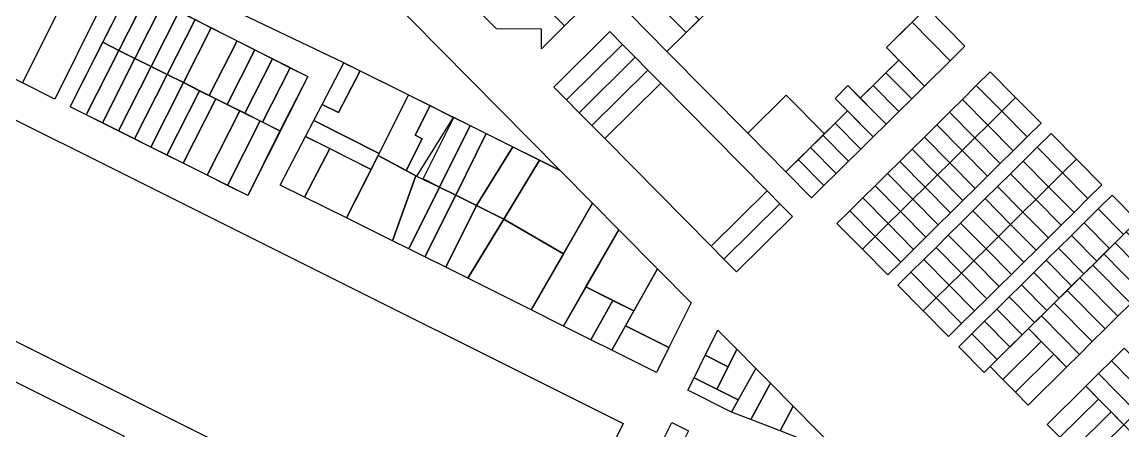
# Model space of a CAD drawing. Header units: metres. Extents: x 5590187 to 5598444, y 6961268 to 6971080.
# Drawn here: x 5594526 to 5595136, y 6967770 to 6967997 of the extents above; entities that cross this region are included whole.
import ezdxf

# ---------------------------------------------------------------- set-up
doc = ezdxf.new("R2010")
doc.units = ezdxf.units.M
doc.layers.add('zz_catastro_fontana', color=7, linetype='Continuous')

msp = doc.modelspace()

# ---------------------------------------------------------------- linework, layer by layer
at = {"layer": 'zz_catastro_fontana'}
for points in [[(5594352.31, 6968200.54), (5594431.38, 6968161.23), (5594724.85, 6968015.34), (5594824.45, 6967914.61), (5594704.65, 6967974.26), (5594445.33, 6968097.97), (5594314.61, 6968163.25), (5594352.31, 6968200.54)], [(5594236.15, 6968085.66), (5594859.43, 6967774.53), (5594810.37, 6967676.25), (5594153.65, 6968004.08), (5594236.15, 6968085.66)], [(5595027.59, 6968004.8), (5595005.23, 6967982.69), (5595012.09, 6967975.76), (5594990.75, 6967954.66), (5594983.9, 6967961.59), (5594976.79, 6967954.56), (5594983.64, 6967947.63), (5594970.85, 6967934.97), (5594949.75, 6967956.3), (5594928.42, 6967935.21), (5594883.59, 6967980.54), (5594894.26, 6967991.08), (5594922.7, 6968019.21), (5594901.61, 6968040.54), (5594947.43, 6968085.86), (5595027.59, 6968004.8)], [(5594555.24, 6968043.09), (5594541.84, 6968016.25), (5594550.79, 6968011.78), (5594526.46, 6967963.06), (5594488.32, 6967982.1), (5594526.05, 6968057.66), (5594555.24, 6968043.09)], [(5594826.82, 6967994.71), (5594814.02, 6967982.05), (5594814.08, 6967992.91), (5594789.07, 6967993.05), (5594778.15, 6968004.1), (5594815.26, 6968040.81), (5594831.3, 6968024.59), (5594814.09, 6968007.58), (5594826.82, 6967994.71)], [(5594844.02, 6968011.72), (5594826.82, 6967994.71), (5594814.09, 6968007.58), (5594831.3, 6968024.59), (5594844.02, 6968011.72)], [(5594873.16, 6968012.42), (5594880.27, 6968019.45), (5594901.37, 6967998.12), (5594894.26, 6967991.08), (5594873.16, 6968012.42)], [(5594526.46, 6967963.06), (5594550.79, 6968011.78), (5594568.68, 6968002.85), (5594544.35, 6967954.12), (5594526.46, 6967963.06)], [(5594586.51, 6968016.3), (5594684.63, 6967966.57), (5594651.29, 6967900.79), (5594552.87, 6967949.92), (5594586.51, 6968016.3)], [(5594570.95, 6967985.6), (5594586.51, 6968016.3), (5594595.43, 6968011.78), (5594579.9, 6967981.13), (5594570.95, 6967985.6)], [(5594579.9, 6967981.13), (5594595.43, 6968011.78), (5594604.35, 6968007.26), (5594588.84, 6967976.66), (5594579.9, 6967981.13)], [(5594894.26, 6967991.08), (5594883.59, 6967980.54), (5594862.5, 6968001.87), (5594873.16, 6968012.42), (5594894.26, 6967991.08)], [(5594588.84, 6967976.66), (5594604.35, 6968007.26), (5594613.27, 6968002.74), (5594597.79, 6967972.2), (5594588.84, 6967976.66)], [(5595019.45, 6967996.75), (5595027.59, 6968004.8), (5595048.69, 6967983.47), (5595040.54, 6967975.42), (5595019.45, 6967996.75)], [(5594597.79, 6967972.2), (5594613.27, 6968002.74), (5594622.19, 6967998.21), (5594606.74, 6967967.73), (5594597.79, 6967972.2)], [(5594606.74, 6967967.73), (5594622.19, 6967998.21), (5594631.11, 6967993.69), (5594615.69, 6967963.27), (5594606.74, 6967967.73)], [(5594615.69, 6967963.27), (5594631.11, 6967993.69), (5594645.38, 6967986.46), (5594630, 6967956.12), (5594615.69, 6967963.27)], [(5595026.32, 6967961.36), (5595005.23, 6967982.69), (5595019.45, 6967996.75), (5595040.54, 6967975.42), (5595026.32, 6967961.36)], [(5594630, 6967956.12), (5594645.38, 6967986.46), (5594655.19, 6967981.49), (5594639.84, 6967951.21), (5594630, 6967956.12)], [(5594852.01, 6967991.49), (5594859.04, 6967984.38), (5594828, 6967953.69), (5594820.97, 6967960.8), (5594852.01, 6967991.49)], [(5594579.9, 6967981.13), (5594561.81, 6967945.45), (5594552.87, 6967949.92), (5594570.95, 6967985.6), (5594579.9, 6967981.13)], [(5594588.84, 6967976.66), (5594570.76, 6967940.99), (5594561.81, 6967945.45), (5594579.9, 6967981.13), (5594588.84, 6967976.66)], [(5594639.84, 6967951.21), (5594655.19, 6967981.49), (5594665, 6967976.51), (5594649.69, 6967946.29), (5594639.84, 6967951.21)], [(5594859.04, 6967984.38), (5594866.07, 6967977.27), (5594835.03, 6967946.58), (5594828, 6967953.69), (5594859.04, 6967984.38)], [(5594597.79, 6967972.2), (5594579.71, 6967936.52), (5594570.76, 6967940.99), (5594588.84, 6967976.66), (5594597.79, 6967972.2)], [(5594649.69, 6967946.29), (5594665, 6967976.51), (5594674.82, 6967971.54), (5594659.53, 6967941.38), (5594649.69, 6967946.29)], [(5594692.62, 6967951.21), (5594704.65, 6967974.26), (5594713.6, 6967969.8), (5594701.57, 6967946.75), (5594692.62, 6967951.21)], [(5594866.07, 6967977.27), (5594873.1, 6967970.16), (5594842.06, 6967939.47), (5594835.03, 6967946.58), (5594866.07, 6967977.27)], [(5595004.97, 6967968.72), (5595012.09, 6967975.76), (5595026.32, 6967961.36), (5595019.21, 6967954.33), (5595004.97, 6967968.72)], [(5594606.74, 6967967.73), (5594588.66, 6967932.05), (5594579.71, 6967936.52), (5594597.79, 6967972.2), (5594606.74, 6967967.73)], [(5594659.53, 6967941.38), (5594674.82, 6967971.54), (5594684.63, 6967966.57), (5594669.15, 6967936.58), (5594659.53, 6967941.38)], [(5594740.45, 6967956.44), (5594724.14, 6967924.09), (5594688, 6967942.34), (5594692.62, 6967951.21), (5594701.57, 6967946.75), (5594713.6, 6967969.8), (5594740.45, 6967956.44)], [(5594873.1, 6967970.16), (5594880.13, 6967963.05), (5594849.1, 6967932.36), (5594842.06, 6967939.47), (5594873.1, 6967970.16)], [(5594997.86, 6967961.69), (5595004.97, 6967968.72), (5595019.21, 6967954.33), (5595012.1, 6967947.29), (5594997.86, 6967961.69)], [(5595055.02, 6967961.61), (5595062.76, 6967969.26), (5595076.82, 6967955.04), (5595069.08, 6967947.39), (5595055.02, 6967961.61)], [(5594615.69, 6967963.27), (5594597.6, 6967927.59), (5594588.66, 6967932.05), (5594606.74, 6967967.73), (5594615.69, 6967963.27)], [(5594624.63, 6967958.8), (5594606.55, 6967923.12), (5594597.6, 6967927.59), (5594615.69, 6967963.27), (5594624.63, 6967958.8)], [(5594849.1, 6967932.36), (5594880.13, 6967963.05), (5594939.2, 6967903.32), (5594908.16, 6967872.63), (5594849.1, 6967932.36)], [(5594633.58, 6967954.33), (5594615.5, 6967918.65), (5594606.55, 6967923.12), (5594624.63, 6967958.8), (5594633.58, 6967954.33)], [(5594740.45, 6967956.44), (5594752.39, 6967950.55), (5594744.1, 6967934.18), (5594747.96, 6967932.18), (5594739.1, 6967914.62), (5594723.59, 6967922.94), (5594740.45, 6967956.44)], [(5594949.51, 6967913.88), (5594928.42, 6967935.21), (5594949.75, 6967956.3), (5594970.85, 6967934.97), (5594949.51, 6967913.88)], [(5595004.99, 6967940.26), (5594997.88, 6967933.23), (5594976.79, 6967954.56), (5594983.9, 6967961.59), (5595004.99, 6967940.26)], [(5595012.1, 6967947.29), (5595004.99, 6967940.26), (5594990.75, 6967954.66), (5594997.86, 6967961.69), (5595012.1, 6967947.29)], [(5595047.28, 6967953.96), (5595055.02, 6967961.61), (5595069.08, 6967947.39), (5595061.35, 6967939.74), (5595047.28, 6967953.96)], [(5594647, 6967947.63), (5594628.92, 6967911.95), (5594615.5, 6967918.65), (5594633.58, 6967954.33), (5594647, 6967947.63)], [(5594739.1, 6967914.62), (5594747.96, 6967932.18), (5594744.1, 6967934.18), (5594752.39, 6967950.55), (5594765.11, 6967944.03), (5594744.76, 6967911.49), (5594739.1, 6967914.62)], [(5595040.17, 6967946.93), (5595047.28, 6967953.96), (5595061.35, 6967939.74), (5595054.24, 6967932.7), (5595040.17, 6967946.93)], [(5595069.08, 6967947.39), (5595076.82, 6967955.04), (5595090.88, 6967940.82), (5595083.15, 6967933.17), (5595069.08, 6967947.39)], [(5594658.19, 6967942.05), (5594640.1, 6967906.37), (5594628.92, 6967911.95), (5594647, 6967947.63), (5594658.19, 6967942.05)], [(5594774.5, 6967939.47), (5594757.59, 6967905.44), (5594748.6, 6967909.91), (5594765.51, 6967943.94), (5594774.5, 6967939.47)], [(5594976.82, 6967940.88), (5594983.64, 6967947.63), (5594997.88, 6967933.23), (5594991.06, 6967926.48), (5594976.82, 6967940.88)], [(5595033.06, 6967939.89), (5595040.17, 6967946.93), (5595054.24, 6967932.7), (5595047.13, 6967925.67), (5595033.06, 6967939.89)], [(5595061.35, 6967939.74), (5595069.08, 6967947.39), (5595083.15, 6967933.17), (5595075.41, 6967925.52), (5595061.35, 6967939.74)], [(5594669.15, 6967936.58), (5594651.29, 6967900.79), (5594640.1, 6967906.37), (5594658.19, 6967942.05), (5594669.15, 6967936.58)], [(5594724.14, 6967924.09), (5594719.64, 6967915.17), (5594683.37, 6967933.48), (5594688, 6967942.34), (5594724.14, 6967924.09)], [(5594783.49, 6967935.01), (5594766.58, 6967900.98), (5594757.59, 6967905.44), (5594774.5, 6967939.47), (5594783.49, 6967935.01)], [(5594969.99, 6967934.13), (5594976.82, 6967940.88), (5594991.06, 6967926.48), (5594984.23, 6967919.73), (5594969.99, 6967934.13)], [(5595026.24, 6967933.14), (5595033.06, 6967939.89), (5595047.13, 6967925.67), (5595040.3, 6967918.92), (5595026.24, 6967933.14)], [(5595054.24, 6967932.7), (5595061.35, 6967939.74), (5595075.41, 6967925.52), (5595068.3, 6967918.48), (5595054.24, 6967932.7)], [(5594683.37, 6967933.48), (5594696.76, 6967926.72), (5594682.76, 6967899.89), (5594669.32, 6967906.54), (5594683.37, 6967933.48)], [(5594798.26, 6967927.65), (5594778.17, 6967895.16), (5594766.58, 6967900.98), (5594783.49, 6967935.01), (5594798.26, 6967927.65)], [(5594963.17, 6967927.38), (5594969.99, 6967934.13), (5594984.23, 6967919.73), (5594977.4, 6967912.98), (5594963.17, 6967927.38)], [(5595019.41, 6967926.39), (5595026.24, 6967933.14), (5595040.3, 6967918.92), (5595033.47, 6967912.17), (5595019.41, 6967926.39)], [(5595047.13, 6967925.67), (5595054.24, 6967932.7), (5595068.3, 6967918.48), (5595061.19, 6967911.45), (5595047.13, 6967925.67)], [(5595088.77, 6967927.48), (5595096.51, 6967935.13), (5595110.57, 6967920.91), (5595102.83, 6967913.26), (5595088.77, 6967927.48)], [(5594719.64, 6967915.17), (5594706.12, 6967888.33), (5594682.76, 6967899.89), (5594696.76, 6967926.72), (5594719.64, 6967915.17)], [(5594813.03, 6967920.3), (5594793.17, 6967887.64), (5594778.17, 6967895.16), (5594798.26, 6967927.65), (5594813.03, 6967920.3)], [(5594956.34, 6967920.63), (5594963.17, 6967927.38), (5594977.4, 6967912.98), (5594970.58, 6967906.23), (5594956.34, 6967920.63)], [(5595012.59, 6967919.64), (5595019.41, 6967926.39), (5595033.47, 6967912.17), (5595026.65, 6967905.42), (5595012.59, 6967919.64)], [(5595040.3, 6967918.92), (5595047.13, 6967925.67), (5595061.19, 6967911.45), (5595054.36, 6967904.7), (5595040.3, 6967918.92)], [(5595081.04, 6967919.83), (5595088.77, 6967927.48), (5595102.83, 6967913.26), (5595095.1, 6967905.61), (5595081.04, 6967919.83)], [(5594744.55, 6967911.6), (5594731.53, 6967875.7), (5594706.12, 6967888.33), (5594723.59, 6967922.94), (5594744.55, 6967911.6)], [(5594824.45, 6967914.61), (5594842.41, 6967896.45), (5594826.25, 6967868.51), (5594793.17, 6967887.64), (5594813.03, 6967920.3), (5594824.45, 6967914.61)], [(5594949.51, 6967913.88), (5594956.34, 6967920.63), (5594970.58, 6967906.23), (5594963.75, 6967899.48), (5594949.51, 6967913.88)], [(5595005.76, 6967912.89), (5595012.59, 6967919.64), (5595026.65, 6967905.42), (5595019.82, 6967898.67), (5595005.76, 6967912.89)], [(5595073.93, 6967912.8), (5595081.04, 6967919.83), (5595095.1, 6967905.61), (5595087.99, 6967898.57), (5595073.93, 6967912.8)], [(5595102.83, 6967913.26), (5595110.57, 6967920.91), (5595124.63, 6967906.69), (5595116.9, 6967899.04), (5595102.83, 6967913.26)], [(5595033.47, 6967912.17), (5595040.3, 6967918.92), (5595054.36, 6967904.7), (5595047.54, 6967897.95), (5595033.47, 6967912.17)], [(5595095.1, 6967905.61), (5595102.83, 6967913.26), (5595116.9, 6967899.04), (5595109.16, 6967891.39), (5595095.1, 6967905.61)], [(5594757.59, 6967905.44), (5594740.58, 6967871.21), (5594731.53, 6967875.7), (5594744.55, 6967911.6), (5594757.59, 6967905.44)], [(5594998.93, 6967906.14), (5595005.76, 6967912.89), (5595019.82, 6967898.67), (5595013, 6967891.92), (5594998.93, 6967906.14)], [(5595026.65, 6967905.42), (5595033.47, 6967912.17), (5595047.54, 6967897.95), (5595040.71, 6967891.2), (5595026.65, 6967905.42)], [(5595066.82, 6967905.76), (5595073.93, 6967912.8), (5595087.99, 6967898.57), (5595080.88, 6967891.54), (5595066.82, 6967905.76)], [(5594766.55, 6967900.99), (5594749.52, 6967866.77), (5594740.58, 6967871.21), (5594757.59, 6967905.44), (5594766.55, 6967900.99)], [(5594778.17, 6967895.16), (5594761.16, 6967860.99), (5594749.52, 6967866.77), (5594766.55, 6967900.99), (5594778.17, 6967895.16)], [(5594908.16, 6967872.63), (5594939.2, 6967903.32), (5594946.23, 6967896.21), (5594915.19, 6967865.52), (5594908.16, 6967872.63)], [(5594992.11, 6967899.39), (5594998.93, 6967906.14), (5595013, 6967891.92), (5595006.17, 6967885.17), (5594992.11, 6967899.39)], [(5595019.82, 6967898.67), (5595026.65, 6967905.42), (5595040.71, 6967891.2), (5595033.89, 6967884.45), (5595019.82, 6967898.67)], [(5595059.99, 6967899.01), (5595066.82, 6967905.76), (5595080.88, 6967891.54), (5595074.05, 6967884.79), (5595059.99, 6967899.01)], [(5595087.99, 6967898.57), (5595095.1, 6967905.61), (5595109.16, 6967891.39), (5595102.05, 6967884.35), (5595087.99, 6967898.57)], [(5595144.32, 6967886.77), (5595136.58, 6967879.12), (5595122.52, 6967893.34), (5595130.25, 6967900.99), (5595144.32, 6967886.77)], [(5594793.17, 6967887.64), (5594773.3, 6967854.95), (5594761.16, 6967860.99), (5594778.17, 6967895.16), (5594793.17, 6967887.64)], [(5594842.41, 6967896.45), (5594856.99, 6967881.71), (5594826.21, 6967828.49), (5594808.29, 6967837.46), (5594842.41, 6967896.45)], [(5594915.19, 6967865.52), (5594946.23, 6967896.21), (5594953.26, 6967889.1), (5594922.22, 6967858.41), (5594915.19, 6967865.52)], [(5594985, 6967892.36), (5594992.11, 6967899.39), (5595006.17, 6967885.17), (5594999.06, 6967878.14), (5594985, 6967892.36)], [(5595013, 6967891.92), (5595019.82, 6967898.67), (5595033.89, 6967884.45), (5595027.06, 6967877.7), (5595013, 6967891.92)], [(5595053.16, 6967892.26), (5595059.99, 6967899.01), (5595074.05, 6967884.79), (5595067.23, 6967878.04), (5595053.16, 6967892.26)], [(5595080.88, 6967891.54), (5595087.99, 6967898.57), (5595102.05, 6967884.35), (5595094.94, 6967877.32), (5595080.88, 6967891.54)], [(5594977.82, 6967885.26), (5594985, 6967892.36), (5594999.06, 6967878.14), (5594991.88, 6967871.04), (5594977.82, 6967885.26)], [(5595006.17, 6967885.17), (5595013, 6967891.92), (5595027.06, 6967877.7), (5595020.23, 6967870.95), (5595006.17, 6967885.17)], [(5595046.34, 6967885.51), (5595053.16, 6967892.26), (5595067.23, 6967878.04), (5595060.4, 6967871.29), (5595046.34, 6967885.51)], [(5595074.05, 6967884.79), (5595080.88, 6967891.54), (5595094.94, 6967877.32), (5595088.12, 6967870.57), (5595074.05, 6967884.79)], [(5595136.58, 6967879.12), (5595128.84, 6967871.47), (5595114.78, 6967885.69), (5595122.52, 6967893.34), (5595136.58, 6967879.12)], [(5594793.17, 6967887.64), (5594826.25, 6967868.51), (5594808.29, 6967837.46), (5594773.3, 6967854.95), (5594793.17, 6967887.64)], [(5594999.06, 6967878.14), (5595006.17, 6967885.17), (5595020.23, 6967870.95), (5595013.12, 6967863.92), (5594999.06, 6967878.14)], [(5595039.51, 6967878.76), (5595046.34, 6967885.51), (5595060.4, 6967871.29), (5595053.57, 6967864.54), (5595039.51, 6967878.76)], [(5595067.23, 6967878.04), (5595074.05, 6967884.79), (5595088.12, 6967870.57), (5595081.29, 6967863.82), (5595067.23, 6967878.04)], [(5595107.67, 6967878.66), (5595114.78, 6967885.69), (5595128.84, 6967871.47), (5595121.73, 6967864.44), (5595107.67, 6967878.66)], [(5594878.36, 6967860.1), (5594865.31, 6967836.88), (5594838.74, 6967850.16), (5594856.99, 6967881.71), (5594878.36, 6967860.1)], [(5594991.88, 6967871.04), (5594999.06, 6967878.14), (5595013.12, 6967863.92), (5595005.94, 6967856.82), (5594991.88, 6967871.04)], [(5595032.69, 6967872.01), (5595039.51, 6967878.76), (5595053.57, 6967864.54), (5595046.75, 6967857.79), (5595032.69, 6967872.01)], [(5595060.4, 6967871.29), (5595067.23, 6967878.04), (5595081.29, 6967863.82), (5595074.46, 6967857.07), (5595060.4, 6967871.29)], [(5595100.56, 6967871.63), (5595107.67, 6967878.66), (5595121.73, 6967864.44), (5595114.62, 6967857.41), (5595100.56, 6967871.63)], [(5595131.9, 6967874.49), (5595138.08, 6967880.61), (5595159.18, 6967859.28), (5595152.99, 6967853.16), (5595131.9, 6967874.49)], [(5595025.86, 6967865.26), (5595032.69, 6967872.01), (5595046.75, 6967857.79), (5595039.92, 6967851.04), (5595025.86, 6967865.26)], [(5595053.57, 6967864.54), (5595060.4, 6967871.29), (5595074.46, 6967857.07), (5595067.64, 6967850.32), (5595053.57, 6967864.54)], [(5595093.74, 6967864.88), (5595100.57, 6967871.63), (5595114.63, 6967857.41), (5595107.8, 6967850.66), (5595093.74, 6967864.88)], [(5595125.71, 6967868.37), (5595131.9, 6967874.49), (5595152.99, 6967853.16), (5595146.81, 6967847.04), (5595125.71, 6967868.37)], [(5595018.75, 6967858.23), (5595025.86, 6967865.26), (5595039.92, 6967851.04), (5595032.81, 6967844.01), (5595018.75, 6967858.23)], [(5595046.75, 6967857.79), (5595053.57, 6967864.54), (5595067.64, 6967850.32), (5595060.81, 6967843.57), (5595046.75, 6967857.79)], [(5595086.91, 6967858.13), (5595093.74, 6967864.88), (5595107.8, 6967850.66), (5595100.98, 6967843.91), (5595086.91, 6967858.13)], [(5595119.53, 6967862.25), (5595125.71, 6967868.37), (5595146.81, 6967847.04), (5595140.62, 6967840.92), (5595119.53, 6967862.25)], [(5594878.36, 6967860.1), (5594896.97, 6967841.28), (5594884.62, 6967816.53), (5594860.61, 6967828.54), (5594878.36, 6967860.1)], [(5595011.57, 6967851.13), (5595018.75, 6967858.23), (5595032.81, 6967844.01), (5595025.63, 6967836.91), (5595011.57, 6967851.13)], [(5595080.09, 6967851.38), (5595086.91, 6967858.13), (5595100.98, 6967843.91), (5595094.15, 6967837.16), (5595080.09, 6967851.38)], [(5595112.41, 6967855.22), (5595119.53, 6967862.25), (5595140.62, 6967840.92), (5595133.51, 6967833.89), (5595112.41, 6967855.22)], [(5595039.92, 6967851.04), (5595046.75, 6967857.79), (5595060.81, 6967843.57), (5595053.99, 6967836.82), (5595039.92, 6967851.04)], [(5595105.3, 6967848.19), (5595112.41, 6967855.22), (5595133.51, 6967833.89), (5595126.4, 6967826.86), (5595105.3, 6967848.19)], [(5594826.21, 6967828.49), (5594838.74, 6967850.16), (5594853.66, 6967842.7), (5594841.4, 6967820.9), (5594826.21, 6967828.49)], [(5595032.81, 6967844.01), (5595039.92, 6967851.04), (5595053.99, 6967836.82), (5595046.88, 6967829.79), (5595032.81, 6967844.01)], [(5595073.26, 6967844.63), (5595080.09, 6967851.38), (5595094.15, 6967837.16), (5595087.33, 6967830.41), (5595073.26, 6967844.63)], [(5595098.19, 6967841.16), (5595105.3, 6967848.19), (5595126.4, 6967826.86), (5595119.29, 6967819.83), (5595098.19, 6967841.16)], [(5594865.31, 6967836.88), (5594853.05, 6967815.09), (5594841.4, 6967820.9), (5594853.66, 6967842.7), (5594865.31, 6967836.88)], [(5595025.63, 6967836.91), (5595032.81, 6967844.01), (5595046.88, 6967829.79), (5595039.69, 6967822.69), (5595025.63, 6967836.91)], [(5595066.44, 6967837.88), (5595073.26, 6967844.63), (5595087.33, 6967830.41), (5595080.5, 6967823.66), (5595066.44, 6967837.88)], [(5595091.08, 6967834.13), (5595098.19, 6967841.16), (5595119.29, 6967819.83), (5595112.18, 6967812.8), (5595091.08, 6967834.13)], [(5595059.61, 6967831.13), (5595066.44, 6967837.88), (5595080.5, 6967823.66), (5595073.67, 6967816.91), (5595059.61, 6967831.13)], [(5595083.97, 6967827.1), (5595091.08, 6967834.13), (5595112.18, 6967812.8), (5595105.07, 6967805.77), (5595083.97, 6967827.1)], [(5594860.61, 6967828.54), (5594884.62, 6967816.53), (5594877.73, 6967802.74), (5594853.05, 6967815.09), (5594860.61, 6967828.54)], [(5595052.5, 6967824.1), (5595059.61, 6967831.13), (5595073.67, 6967816.91), (5595066.56, 6967809.88), (5595052.5, 6967824.1)], [(5594917.56, 6967805.95), (5594904.86, 6967812.29), (5594911.83, 6967826.26), (5594922.37, 6967815.59), (5594917.56, 6967805.95)], [(5595045.32, 6967817), (5595052.5, 6967824.1), (5595066.56, 6967809.88), (5595059.38, 6967802.78), (5595045.32, 6967817)], [(5595062.64, 6967806), (5595083.97, 6967827.1), (5595091, 6967819.99), (5595069.67, 6967798.89), (5595062.64, 6967806)], [(5594922.37, 6967815.59), (5594932.92, 6967804.93), (5594923.11, 6967787.54), (5594911.3, 6967793.43), (5594922.37, 6967815.59)], [(5595069.67, 6967798.89), (5595091, 6967819.99), (5595098.04, 6967812.88), (5595076.71, 6967791.78), (5595069.67, 6967798.89)], [(5595150.93, 6967787.83), (5595129.84, 6967809.16), (5595136.95, 6967816.19), (5595158.04, 6967794.86), (5595150.93, 6967787.83)], [(5594598.39, 6967644.44), (5594529.07, 6967575.88), (5594397.32, 6967709.1), (5594498.78, 6967809.44), (5594582.82, 6967767.48), (5594529.17, 6967714.43), (5594598.39, 6967644.44)], [(5594904.86, 6967812.29), (5594917.56, 6967805.95), (5594911.3, 6967793.43), (5594898.6, 6967799.77), (5594904.86, 6967812.29)], [(5595076.71, 6967791.78), (5595098.04, 6967812.88), (5595105.07, 6967805.77), (5595083.74, 6967784.67), (5595076.71, 6967791.78)], [(5594919.34, 6967780.85), (5594932.92, 6967804.93), (5594940.94, 6967796.82), (5594930.15, 6967776.66), (5594919.34, 6967780.85)], [(5595143.82, 6967780.8), (5595122.73, 6967802.13), (5595129.84, 6967809.16), (5595150.93, 6967787.83), (5595143.82, 6967780.8)], [(5594898.6, 6967799.77), (5594923.11, 6967787.54), (5594919.34, 6967780.85), (5594895.18, 6967792.9), (5594898.6, 6967799.77)], [(5595136.71, 6967773.77), (5595115.62, 6967795.1), (5595122.73, 6967802.13), (5595143.82, 6967780.8), (5595136.71, 6967773.77)], [(5594930.15, 6967776.66), (5594940.94, 6967796.82), (5594953.59, 6967784.02), (5594946.27, 6967770.38), (5594930.15, 6967776.66)], [(5595101.32, 6967766.9), (5595094.28, 6967774.01), (5595115.62, 6967795.1), (5595122.65, 6967787.99), (5595101.32, 6967766.9)], [(5595108.35, 6967759.78), (5595101.32, 6967766.9), (5595122.65, 6967787.99), (5595129.68, 6967780.88), (5595108.35, 6967759.78)], [(5594946.27, 6967770.38), (5594953.59, 6967784.02), (5594980.15, 6967757.17), (5594946.27, 6967770.38)], [(5595115.38, 6967752.67), (5595108.35, 6967759.78), (5595129.68, 6967780.88), (5595136.71, 6967773.77), (5595115.38, 6967752.67)], [(5594886.24, 6967775), (5594895.51, 6967770.37), (5594886.87, 6967753.05), (5594877.6, 6967757.68), (5594886.24, 6967775)], [(5595115.38, 6967752.67), (5595136.71, 6967773.77), (5595143.74, 6967766.66), (5595122.41, 6967745.56), (5595115.38, 6967752.67)]]:
    msp.add_lwpolyline(points, close=True, dxfattribs=at)

doc.saveas('drawing.dxf')
